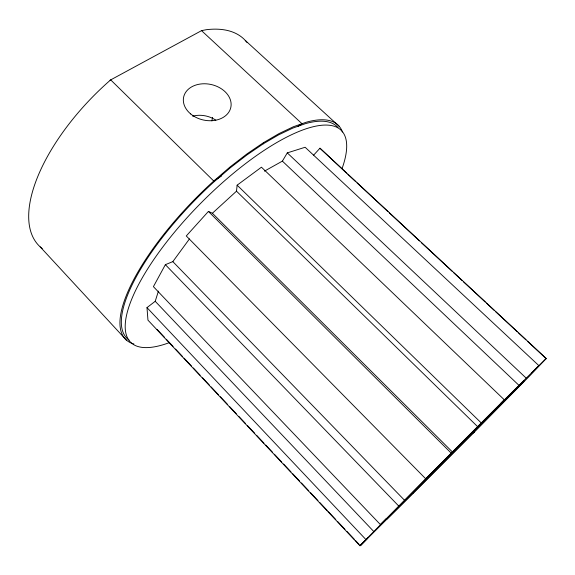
<?xml version="1.0" encoding="UTF-8"?>
<svg xmlns="http://www.w3.org/2000/svg" width="575" height="575" viewBox="0 0 575 575"><rect width="100%" height="100%" fill="white"/><g stroke="black" fill="none" stroke-linecap="round" stroke-linejoin="round"><path stroke-width="0.86" d="M189.455 238.912L172.838 261.625L165.363 264.665L153.41 286.652L380.434 524.616L427.232 477.315L425.68 478.759L186.278 235.966L208.416 211.428L212.391 213.246L236.505 191.173L237.13 185.172L261.438 167.196L504.318 399.826L500.494 403.779L538.84 365.599L305.124 147.257L287.284 152.893L282.382 161.122L264.457 171.142M211.895 120.915L212.52 117.393M129.08 340.077A149.155 49.076 -45.2 0 1 213.433 182.347L230.23 167.843L246.97 154.912L263.221 143.843L263.558 142.614L279.127 133.537L293.458 126.716L306.274 122.216A150.887 49.658 -45.2 0 1 342.456 132.056M313.548 155.25L319.966 148.213L546.236 358.484L529.331 376.266L473.383 432.882L474.109 432.22L360.345 545.689L367.691 538.027L359.964 545.754L147.955 320.146L146.992 307.618L155.214 301.293L158.434 291.115M359.964 545.754L386.299 518.801L380.434 524.616M425.68 478.759L504.318 399.826M538.84 365.599L531.782 372.758L546.236 358.484M263.558 142.614L247.092 153.812L230.129 166.908L213.109 181.599A150.887 49.658 -45.2 0 0 133.903 343.972M221.555 175.972L213.771 181.032L110.702 79.889L110.055 80.414A145.525 67.124 -45.2 0 0 42.255 248.594M298.173 126.205L302.004 123.718L201.537 30.648L110.055 80.234M263.221 143.843L278.595 134.866L292.754 128.117L305.426 123.647A149.155 49.076 -45.2 0 1 337.963 127.521M201.537 30.648L206.195 29.72A145.525 67.124 -45.2 0 1 246.97 42.435M245.252 40.415L339.128 126.248M346.567 173.154L319.966 148.213M347.882 174.376L355.767 181.7M357.075 182.922L387.952 211.614M389.261 212.836L419.477 240.918M421.446 242.751L452.324 271.443M453.632 272.658L462.171 280.6M463.486 281.815L485.163 301.961M486.479 303.183L494.356 310.507M495.672 311.729L517.349 331.876M518.664 333.098L525.888 339.811M527.857 341.643L546.25 358.735M287.284 152.893L526.161 378.106M282.382 161.122L518.995 385.372M237.13 185.172L481.225 422.92M236.505 191.173L477.624 426.65M212.391 213.246L452.403 451.964M208.416 211.428L451.167 453.086M172.838 261.625L404.534 500.264M165.363 264.665L398.719 506.022M155.214 301.293L373.836 531.58M146.992 307.618L365.887 539.53M157.097 329.446L164.472 337.288M166.312 339.243L173.068 346.43M175.519 349.047L182.275 356.234M184.115 358.189L191.489 366.031M193.329 367.993L200.086 375.18M202.537 377.789L209.293 384.977M211.133 386.939L218.5 394.773M220.347 396.736L227.714 404.577M229.554 406.539L236.311 413.72M238.769 416.336L245.518 423.523M247.365 425.478L254.732 433.32M256.572 435.282L263.939 443.124M265.787 445.079L272.536 452.266M274.383 454.228L281.75 462.07M283.59 464.025L290.957 471.867M292.804 473.829L299.553 481.016M301.401 482.971L308.768 490.813M310.608 492.775L317.975 500.609M319.822 502.572L327.189 510.413M328.418 511.721L335.786 519.556M337.626 521.518L344.993 529.359M346.84 531.322L354.207 539.156M355.436 540.464L359.116 544.381M40.214 246.898L126.522 340.263M169.072 342.729A149.385 48.293 -45.2 0 1 140.307 281.355A149.385 48.293 -45.2 0 1 280.09 140.659A149.385 48.293 -45.2 0 1 342.032 168.64M192.647 116.172A23.108 17.796 12.1 0 1 215.798 120.161M412.929 492.689L412.433 493.307L493.932 411.341L412.929 492.689M413.482 492.818A97.024 0.568 -45.2 0 0 521.216 383.92A97.024 0.568 -45.2 0 0 424.594 480.262A97.024 0.568 -45.2 0 0 413.482 492.818M190.72 113.979A24.15 18.17 12.5 0 0 230.453 108.768A24.15 18.17 12.5 0 0 200.51 84.007A24.15 18.17 12.5 0 0 190.72 113.979"/></g></svg>
